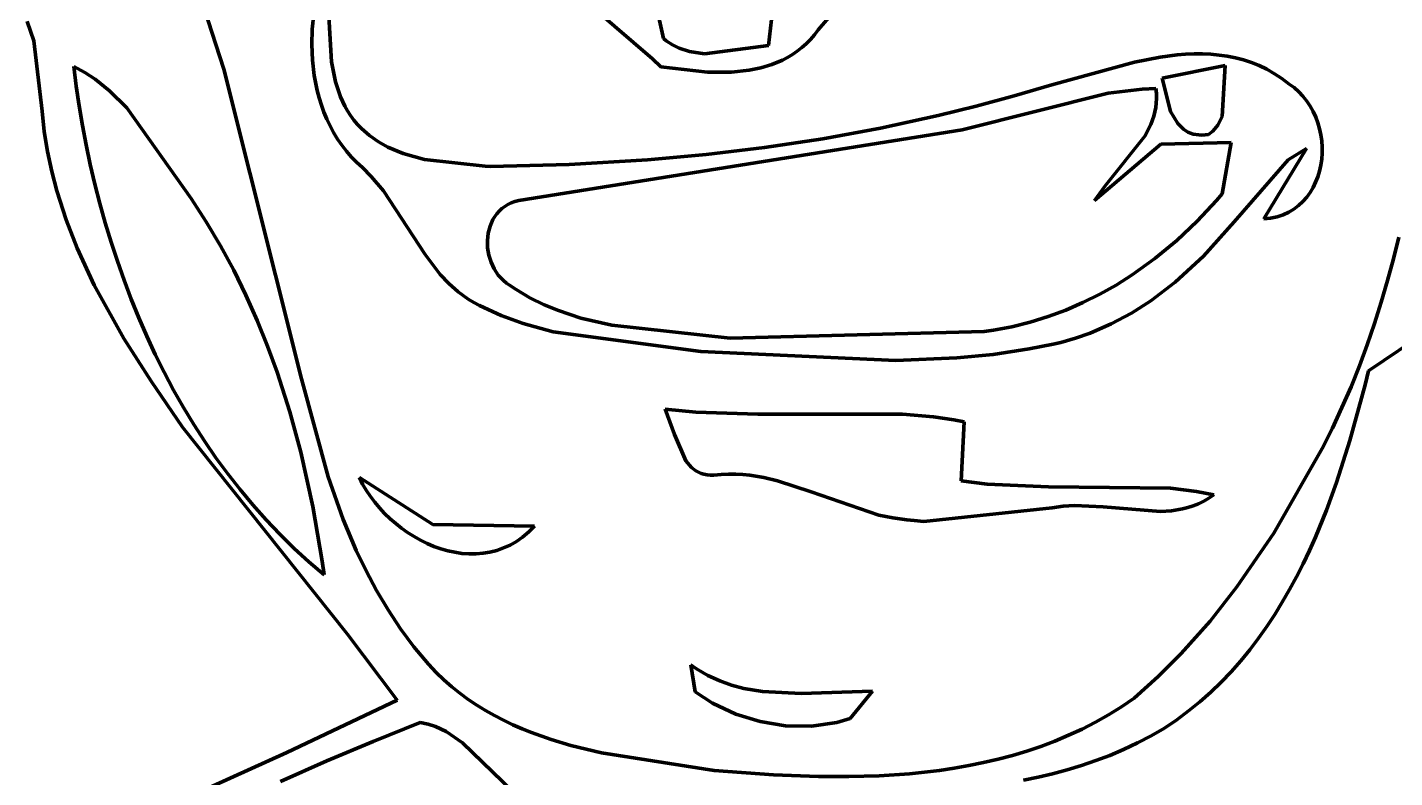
# Model space of a CAD drawing. Header units: millimetres. Extents: x 0 to 9.3, y 0 to 12.
# Drawn here: x 3.89 to 5.24, y 6.952 to 7.693 of the extents above; entities that cross this region are included whole.
import ezdxf

# ---------------------------------------------------------------- set-up
doc = ezdxf.new("R2010")
doc.units = ezdxf.units.MM
for name, color, linetype, lineweight in [('color#1f1f1fff', 7, 'CONTINUOUS', 100), ('color#212121ff', 7, 'CONTINUOUS', 100), ('color#fafafaff', 7, 'CONTINUOUS', 100), ('color#ffffffff', 7, 'CONTINUOUS', 100)]:
    doc.layers.add(name, color=color, linetype=linetype, lineweight=lineweight)

msp = doc.modelspace()

# ---------------------------------------------------------------- linework, layer by layer
at = {"layer": 'color#1f1f1fff'}
for p, q in [((4.2182, 7.2484), (4.2908, 7.2023)), ((4.2214, 7.2421), (4.2182, 7.2484)), ((4.225, 7.2359), (4.2214, 7.2421)), ((4.229, 7.2299), (4.225, 7.2359)), ((4.2333, 7.2241), (4.229, 7.2299)), ((4.238, 7.2185), (4.2333, 7.2241)), ((4.2431, 7.2131), (4.238, 7.2185)), ((4.2484, 7.2079), (4.2431, 7.2131)), ((4.254, 7.203), (4.2484, 7.2079)), ((4.2598, 7.1984), (4.254, 7.203)), ((4.2658, 7.1942), (4.2598, 7.1984)), ((4.2721, 7.1902), (4.2658, 7.1942)), ((4.2908, 7.2023), (4.391, 7.2005)), ((4.3853, 7.1948), (4.3793, 7.1898)), ((4.391, 7.2005), (4.3853, 7.1948)), ((4.2785, 7.1866), (4.2721, 7.1902)), ((4.2851, 7.1834), (4.2785, 7.1866)), ((4.2918, 7.1806), (4.2851, 7.1834)), ((4.2986, 7.1782), (4.2918, 7.1806)), ((4.3669, 7.1819), (4.3604, 7.179)), ((4.3732, 7.1855), (4.3669, 7.1819)), ((4.3793, 7.1898), (4.3732, 7.1855)), ((4.3055, 7.1763), (4.2986, 7.1782)), ((4.3124, 7.1748), (4.3055, 7.1763)), ((4.3193, 7.1737), (4.3124, 7.1748)), ((4.3263, 7.1732), (4.3193, 7.1737)), ((4.3333, 7.1732), (4.3263, 7.1732)), ((4.3402, 7.1738), (4.3333, 7.1732)), ((4.347, 7.1749), (4.3402, 7.1738)), ((4.3537, 7.1766), (4.347, 7.1749)), ((4.3604, 7.179), (4.3537, 7.1766)), ((4.5454, 7.0637), (4.5509, 7.0598)), ((4.5497, 7.0369), (4.5454, 7.0637)), ((4.5509, 7.0598), (4.5565, 7.0564)), ((4.5565, 7.0564), (4.5622, 7.0532)), ((4.5622, 7.0532), (4.5738, 7.0479)), ((4.5738, 7.0479), (4.5856, 7.0437)), ((4.5667, 7.0259), (4.5497, 7.0369)), ((4.5856, 7.0437), (4.5977, 7.0404)), ((4.5977, 7.0404), (4.6162, 7.0373)), ((4.6162, 7.0373), (4.6541, 7.0353)), ((4.6541, 7.0353), (4.7245, 7.0376)), ((4.7245, 7.0376), (4.7026, 7.0107)), ((4.5896, 7.0151), (4.5667, 7.0259)), ((4.6138, 7.0076), (4.5896, 7.0151)), ((4.6389, 7.0036), (4.6138, 7.0076)), ((4.6893, 7.0066), (4.6643, 7.0032)), ((4.7026, 7.0107), (4.6893, 7.0066)), ((4.6643, 7.0032), (4.6389, 7.0036))]:
    msp.add_line(p, q, dxfattribs=at)
at = {"layer": 'color#212121ff'}
for p, q in [((4.4905, 7.8069), (4.5182, 7.6819)), ((4.5075, 7.6618), (4.3506, 7.7968)), ((4.7596, 7.7936), (4.6709, 7.6904)), ((4.1849, 7.7563), (4.1905, 7.6588)), ((4.6221, 7.6748), (4.6315, 7.7592)), ((4.0651, 7.7113), (4.0845, 7.6515)), ((4.1717, 7.6911), (4.1731, 7.7062)), ((3.8967, 7.6795), (3.8904, 7.6986)), ((3.905, 7.6101), (3.8967, 7.6795)), ((4.1713, 7.6758), (4.1717, 7.6911)), ((4.5182, 7.6819), (4.5211, 7.6795)), ((4.5211, 7.6795), (4.5273, 7.6754)), ((4.6634, 7.6809), (4.6593, 7.6766)), ((4.6673, 7.6854), (4.6634, 7.6809)), ((4.6709, 7.6904), (4.6673, 7.6854)), ((4.172, 7.6605), (4.1713, 7.6758)), ((4.5273, 7.6754), (4.5338, 7.6722)), ((4.5338, 7.6722), (4.5441, 7.6689)), ((4.5441, 7.6689), (4.5587, 7.6668)), ((4.5587, 7.6668), (4.6221, 7.6748)), ((4.6457, 7.666), (4.6408, 7.6631)), ((4.6504, 7.6692), (4.6457, 7.666)), ((4.6549, 7.6728), (4.6504, 7.6692)), ((4.6593, 7.6766), (4.6549, 7.6728)), ((5.0084, 7.6635), (5.0253, 7.6656)), ((5.0253, 7.6656), (5.0337, 7.6663)), ((5.0337, 7.6663), (5.042, 7.6666)), ((5.042, 7.6666), (5.0503, 7.6666)), ((5.0503, 7.6666), (5.0586, 7.6663)), ((5.0586, 7.6663), (5.0667, 7.6655)), ((5.0667, 7.6655), (5.0748, 7.6643)), ((3.9362, 7.6542), (3.9387, 7.6348)), ((3.9471, 7.6483), (3.9362, 7.6542)), ((4.1737, 7.6454), (4.172, 7.6605)), ((4.1905, 7.6588), (4.1946, 7.6389)), ((4.5158, 7.6538), (4.5075, 7.6618)), ((4.5618, 7.6485), (4.5158, 7.6538)), ((4.6144, 7.6529), (4.603, 7.6505)), ((4.6253, 7.6562), (4.6144, 7.6529)), ((4.6358, 7.6605), (4.6253, 7.6562)), ((4.6408, 7.6631), (4.6358, 7.6605)), ((4.9016, 7.6361), (4.9831, 7.6586)), ((4.9831, 7.6586), (5.0084, 7.6635)), ((5.0727, 7.6551), (5.0104, 7.6427)), ((5.0696, 7.6049), (5.0727, 7.6551)), ((5.0748, 7.6643), (5.0829, 7.6627)), ((5.0829, 7.6627), (5.0908, 7.6607)), ((5.0908, 7.6607), (5.0986, 7.6581)), ((5.0986, 7.6581), (5.1063, 7.655)), ((5.1063, 7.655), (5.1139, 7.6514)), ((3.9573, 7.6416), (3.9471, 7.6483)), ((3.9715, 7.6303), (3.9573, 7.6416)), ((4.0845, 7.6515), (4.1609, 7.346)), ((4.1766, 7.6305), (4.1737, 7.6454)), ((4.1946, 7.6389), (4.1995, 7.6244)), ((4.5855, 7.6486), (4.5618, 7.6485)), ((4.603, 7.6505), (4.5855, 7.6486)), ((5.0104, 7.6427), (5.0189, 7.6098)), ((5.1139, 7.6514), (5.1213, 7.6471)), ((5.1213, 7.6471), (5.1286, 7.6423)), ((5.1286, 7.6423), (5.1358, 7.6369)), ((3.9387, 7.6348), (3.9416, 7.6155)), ((3.9886, 7.6133), (3.9715, 7.6303)), ((4.1785, 7.6233), (4.1766, 7.6305)), ((4.9572, 7.6279), (4.8132, 7.5918)), ((4.827, 7.6149), (4.8644, 7.6251)), ((4.8644, 7.6251), (4.9016, 7.6361)), ((4.9907, 7.6319), (4.9572, 7.6279)), ((5.0043, 7.6323), (4.9907, 7.6319)), ((5.0048, 7.6275), (5.0043, 7.6323)), ((5.0049, 7.6227), (5.0048, 7.6275)), ((5.1358, 7.6369), (5.1408, 7.6333)), ((5.1408, 7.6333), (5.1454, 7.6292)), ((5.1454, 7.6292), (5.1495, 7.6248)), ((3.9416, 7.6155), (3.9449, 7.5961)), ((4.0521, 7.5239), (3.9886, 7.6133)), ((4.1807, 7.6161), (4.1785, 7.6233)), ((4.1832, 7.6091), (4.1807, 7.6161)), ((4.1995, 7.6244), (4.2038, 7.6151)), ((4.2038, 7.6151), (4.2063, 7.6105)), ((4.7894, 7.6057), (4.827, 7.6149)), ((5.0023, 7.6051), (5.0042, 7.6137)), ((5.0042, 7.6137), (5.0047, 7.6181)), ((5.0047, 7.6181), (5.0049, 7.6227)), ((5.1495, 7.6248), (5.1533, 7.6201)), ((5.1533, 7.6201), (5.1566, 7.6151)), ((5.1566, 7.6151), (5.1596, 7.6098)), ((3.9072, 7.5901), (3.905, 7.6101)), ((4.1861, 7.6022), (4.1832, 7.6091)), ((4.1892, 7.5955), (4.1861, 7.6022)), ((4.2063, 7.6105), (4.2094, 7.6057)), ((4.2094, 7.6057), (4.2128, 7.6012)), ((4.2128, 7.6012), (4.2164, 7.597)), ((4.7326, 7.5933), (4.7894, 7.6057)), ((4.9994, 7.5969), (5.0023, 7.6051)), ((5.0189, 7.6098), (5.026, 7.5978)), ((5.0654, 7.5962), (5.0696, 7.6049)), ((5.1596, 7.6098), (5.1621, 7.6043)), ((5.1621, 7.6043), (5.1642, 7.5986)), ((5.1642, 7.5986), (5.1659, 7.5927)), ((3.9104, 7.5703), (3.9072, 7.5901)), ((3.9449, 7.5961), (3.9485, 7.5767)), ((4.1927, 7.5889), (4.1892, 7.5955)), ((4.1966, 7.5826), (4.1927, 7.5889)), ((4.2164, 7.597), (4.2202, 7.5931)), ((4.2202, 7.5931), (4.2283, 7.586)), ((4.2283, 7.586), (4.2371, 7.5799)), ((4.8132, 7.5918), (4.3757, 7.5219)), ((4.6755, 7.5829), (4.7326, 7.5933)), ((4.9541, 7.5363), (4.9935, 7.5853)), ((4.9935, 7.5853), (4.9994, 7.5969)), ((5.026, 7.5978), (5.0316, 7.5923)), ((5.0316, 7.5923), (5.036, 7.5895)), ((5.036, 7.5895), (5.041, 7.5875)), ((5.041, 7.5875), (5.0466, 7.5866)), ((5.0466, 7.5866), (5.0496, 7.5865)), ((5.0496, 7.5865), (5.0528, 7.5867)), ((5.0528, 7.5867), (5.0562, 7.5872)), ((5.0562, 7.5872), (5.0605, 7.5905)), ((5.0605, 7.5905), (5.0654, 7.5962)), ((5.1659, 7.5927), (5.1671, 7.5868)), ((5.1671, 7.5868), (5.168, 7.5808)), ((3.9485, 7.5767), (3.9526, 7.5574)), ((4.2007, 7.5765), (4.1966, 7.5826)), ((4.2053, 7.5706), (4.2007, 7.5765)), ((4.2371, 7.5799), (4.2464, 7.5747)), ((4.2464, 7.5747), (4.2613, 7.5684)), ((4.5604, 7.5672), (4.618, 7.5742)), ((4.618, 7.5742), (4.6755, 7.5829)), ((5.0093, 7.5776), (4.9438, 7.5219)), ((5.0787, 7.5792), (5.0093, 7.5776)), ((5.0698, 7.5284), (5.0787, 7.5792)), ((5.1107, 7.5038), (5.153, 7.5734)), ((5.153, 7.5734), (5.1349, 7.5621)), ((5.168, 7.5808), (5.1684, 7.5747)), ((5.1684, 7.5747), (5.1684, 7.5687)), ((3.9145, 7.5507), (3.9104, 7.5703)), ((3.9526, 7.5574), (3.9571, 7.5381)), ((4.2102, 7.5649), (4.2053, 7.5706)), ((4.2154, 7.5596), (4.2102, 7.5649)), ((4.2211, 7.5545), (4.2154, 7.5596)), ((4.2613, 7.5684), (4.2824, 7.5624)), ((4.2824, 7.5624), (4.3424, 7.5557)), ((4.4251, 7.5573), (4.5025, 7.5619)), ((4.5025, 7.5619), (4.5604, 7.5672)), ((5.1349, 7.5621), (5.0815, 7.501)), ((5.168, 7.5627), (5.1671, 7.5567)), ((5.1684, 7.5687), (5.168, 7.5627)), ((3.9196, 7.5314), (3.9145, 7.5507)), ((4.2299, 7.5457), (4.2211, 7.5545)), ((4.2419, 7.5314), (4.2299, 7.5457)), ((4.3424, 7.5557), (4.3477, 7.5555)), ((4.3477, 7.5555), (4.4251, 7.5573)), ((5.1642, 7.5453), (5.162, 7.5399)), ((5.1658, 7.5509), (5.1642, 7.5453)), ((5.1671, 7.5567), (5.1658, 7.5509)), ((3.9288, 7.5028), (3.9196, 7.5314)), ((3.9571, 7.5381), (3.962, 7.5189)), ((4.283, 7.4686), (4.2419, 7.5314)), ((4.9438, 7.5219), (4.9541, 7.5363)), ((5.1595, 7.5347), (5.1566, 7.5297)), ((5.162, 7.5399), (5.1595, 7.5347)), ((3.962, 7.5189), (3.9673, 7.4998)), ((4.0671, 7.5009), (4.0521, 7.5239)), ((4.3647, 7.5179), (4.3616, 7.516)), ((4.3681, 7.5195), (4.3647, 7.5179)), ((4.3717, 7.5209), (4.3681, 7.5195)), ((4.3757, 7.5219), (4.3717, 7.5209)), ((5.0452, 7.5015), (5.0641, 7.5218)), ((5.0641, 7.5218), (5.0698, 7.5284)), ((5.1494, 7.5208), (5.1451, 7.5169)), ((5.1532, 7.5251), (5.1494, 7.5208)), ((5.1566, 7.5297), (5.1532, 7.5251)), ((4.3517, 7.5061), (4.3499, 7.5031)), ((4.3538, 7.5089), (4.3517, 7.5061)), ((4.3561, 7.5115), (4.3538, 7.5089)), ((4.3587, 7.5139), (4.3561, 7.5115)), ((4.3616, 7.516), (4.3587, 7.5139)), ((5.1175, 7.5045), (5.1107, 7.5038)), ((5.1239, 7.5059), (5.1175, 7.5045)), ((5.1298, 7.5079), (5.1239, 7.5059)), ((5.1354, 7.5104), (5.1298, 7.5079)), ((5.1405, 7.5134), (5.1354, 7.5104)), ((5.1451, 7.5169), (5.1405, 7.5134)), ((3.9397, 7.4749), (3.9288, 7.5028)), ((3.9673, 7.4998), (3.9731, 7.4808)), ((4.0811, 7.4773), (4.0671, 7.5009)), ((4.3471, 7.4967), (4.3453, 7.4898)), ((4.3499, 7.5031), (4.3471, 7.4967)), ((5.0249, 7.4824), (5.0452, 7.5015)), ((5.0815, 7.501), (5.0513, 7.4671)), ((3.9731, 7.4808), (3.9793, 7.4619)), ((4.0941, 7.4532), (4.0811, 7.4773)), ((4.3453, 7.4898), (4.3445, 7.4826)), ((4.3445, 7.4826), (4.3447, 7.4753)), ((5.0034, 7.4646), (5.0249, 7.4824)), ((5.2388, 7.4643), (5.2442, 7.4859)), ((3.9565, 7.4385), (3.9397, 7.4749)), ((4.298, 7.449), (4.283, 7.4686)), ((4.3447, 7.4753), (4.3459, 7.4681)), ((4.3459, 7.4681), (4.3481, 7.4611)), ((4.9808, 7.4484), (5.0034, 7.4646)), ((5.0513, 7.4671), (5.0233, 7.4414)), ((5.233, 7.4429), (5.2388, 7.4643)), ((3.9793, 7.4619), (3.9859, 7.4432)), ((4.1062, 7.4286), (4.0941, 7.4532)), ((4.3481, 7.4611), (4.3512, 7.4544)), ((4.3512, 7.4544), (4.3553, 7.4483)), ((3.9858, 7.3858), (3.9565, 7.4385)), ((3.9859, 7.4432), (3.9929, 7.4246)), ((4.3064, 7.4401), (4.298, 7.449)), ((4.3156, 7.4319), (4.3064, 7.4401)), ((4.3553, 7.4483), (4.3604, 7.4429)), ((4.3604, 7.4429), (4.3633, 7.4405)), ((4.3633, 7.4405), (4.3664, 7.4384)), ((4.3664, 7.4384), (4.3729, 7.434)), ((4.9489, 7.4294), (4.9651, 7.4385)), ((4.9651, 7.4385), (4.9808, 7.4484)), ((5.0233, 7.4414), (4.9992, 7.423)), ((5.2268, 7.4217), (5.233, 7.4429)), ((3.9929, 7.4246), (4.0004, 7.4062)), ((4.1173, 7.4036), (4.1062, 7.4286)), ((4.3205, 7.4281), (4.3156, 7.4319)), ((4.3257, 7.4246), (4.3205, 7.4281)), ((4.3311, 7.4213), (4.3257, 7.4246)), ((4.3729, 7.434), (4.3864, 7.426)), ((4.3864, 7.426), (4.4004, 7.4191)), ((4.9323, 7.4211), (4.9489, 7.4294)), ((4.9992, 7.423), (4.9801, 7.4108)), ((4.3368, 7.4183), (4.3311, 7.4213)), ((4.358, 7.4085), (4.3368, 7.4183)), ((4.4004, 7.4191), (4.4147, 7.4132)), ((4.4147, 7.4132), (4.4368, 7.4059)), ((4.898, 7.4073), (4.9153, 7.4138)), ((4.9153, 7.4138), (4.9323, 7.4211)), ((4.9801, 7.4108), (4.9602, 7.4001)), ((5.3104, 7.419), (5.2143, 7.3537)), ((5.2201, 7.4005), (5.2268, 7.4217)), ((4.0004, 7.4062), (4.0083, 7.388)), ((4.1276, 7.3782), (4.1173, 7.4036)), ((4.3798, 7.4005), (4.358, 7.4085)), ((4.4095, 7.3922), (4.3798, 7.4005)), ((4.4368, 7.4059), (4.4672, 7.3988)), ((4.4672, 7.3988), (4.584, 7.3862)), ((4.8441, 7.3939), (4.8623, 7.3973)), ((4.8623, 7.3973), (4.8803, 7.4018)), ((4.8803, 7.4018), (4.898, 7.4073)), ((4.9602, 7.4001), (4.9394, 7.3911)), ((5.2129, 7.3796), (5.2201, 7.4005)), ((4.0128, 7.3437), (3.9858, 7.3858)), ((4.0083, 7.388), (4.0167, 7.3701)), ((4.5553, 7.3728), (4.4095, 7.3922)), ((4.584, 7.3862), (4.8348, 7.3926)), ((4.8348, 7.3926), (4.8441, 7.3939)), ((4.9251, 7.3861), (4.9105, 7.3819)), ((4.9394, 7.3911), (4.9251, 7.3861)), ((4.0167, 7.3701), (4.0255, 7.3524)), ((4.137, 7.3525), (4.1276, 7.3782)), ((4.7477, 7.3639), (4.5553, 7.3728)), ((4.8436, 7.3701), (4.8078, 7.3665)), ((4.8793, 7.3755), (4.8436, 7.3701)), ((4.903, 7.3802), (4.8793, 7.3755)), ((4.9105, 7.3819), (4.903, 7.3802)), ((5.2052, 7.3587), (5.2129, 7.3796)), ((4.8078, 7.3665), (4.7477, 7.3639)), ((5.1969, 7.3381), (5.2052, 7.3587)), ((4.0437, 7.2983), (4.0128, 7.3437)), ((4.0255, 7.3524), (4.0348, 7.3349)), ((4.1496, 7.3133), (4.137, 7.3525)), ((4.1609, 7.346), (4.1872, 7.2493)), ((5.2143, 7.3537), (5.2109, 7.3401)), ((4.0348, 7.3349), (4.0446, 7.3177)), ((5.188, 7.3176), (5.1969, 7.3381)), ((5.2109, 7.3401), (5.1958, 7.2849)), ((4.0446, 7.3177), (4.0548, 7.3008)), ((4.5199, 7.3161), (4.5504, 7.3129)), ((4.5291, 7.291), (4.5199, 7.3161)), ((5.1785, 7.2973), (5.188, 7.3176)), ((4.1604, 7.2736), (4.1496, 7.3133)), ((4.5504, 7.3129), (4.6115, 7.3109)), ((4.6115, 7.3109), (4.7542, 7.311)), ((4.7542, 7.311), (4.7847, 7.3083)), ((4.7847, 7.3083), (4.8049, 7.3054)), ((4.8049, 7.3054), (4.8151, 7.3035)), ((4.8151, 7.3035), (4.8122, 7.2453)), ((4.206, 7.0944), (4.0437, 7.2983)), ((4.0548, 7.3008), (4.0655, 7.2842)), ((4.5404, 7.2651), (4.5291, 7.291)), ((5.1684, 7.2772), (5.1785, 7.2973)), ((4.0655, 7.2842), (4.0766, 7.268)), ((5.1207, 7.1936), (5.1684, 7.2772)), ((5.1958, 7.2849), (5.1826, 7.2436)), ((4.0766, 7.268), (4.0882, 7.2521)), ((4.1723, 7.22), (4.1604, 7.2736)), ((4.5459, 7.2585), (4.5404, 7.2651)), ((4.0882, 7.2521), (4.1004, 7.2366)), ((4.1872, 7.2493), (4.2021, 7.2072)), ((4.5503, 7.2551), (4.5459, 7.2585)), ((4.5554, 7.2526), (4.5503, 7.2551)), ((4.5582, 7.2517), (4.5554, 7.2526)), ((4.5613, 7.2511), (4.5582, 7.2517)), ((4.5645, 7.2509), (4.5613, 7.2511)), ((4.568, 7.2509), (4.5645, 7.2509)), ((4.5753, 7.2516), (4.568, 7.2509)), ((4.5825, 7.2519), (4.5753, 7.2516)), ((4.5896, 7.2518), (4.5825, 7.2519)), ((4.5966, 7.2514), (4.5896, 7.2518)), ((4.6036, 7.2507), (4.5966, 7.2514)), ((4.6173, 7.2484), (4.6036, 7.2507)), ((4.6309, 7.2452), (4.6173, 7.2484)), ((4.1004, 7.2366), (4.113, 7.2215)), ((4.6642, 7.2343), (4.6309, 7.2452)), ((4.7309, 7.2115), (4.6642, 7.2343)), ((4.8122, 7.2453), (4.8379, 7.2419)), ((4.8379, 7.2419), (4.8982, 7.2394)), ((4.8982, 7.2394), (5.0188, 7.2379)), ((5.0188, 7.2379), (5.0445, 7.2347)), ((5.0445, 7.2347), (5.0615, 7.2314)), ((5.1826, 7.2436), (5.1727, 7.2163)), ((4.113, 7.2215), (4.1261, 7.2068)), ((4.9128, 7.2203), (4.9018, 7.2186)), ((4.9239, 7.221), (4.9128, 7.2203)), ((4.9523, 7.2195), (4.9239, 7.221)), ((5.0412, 7.2206), (5.0359, 7.2189)), ((5.0464, 7.2227), (5.0412, 7.2206)), ((5.0515, 7.2251), (5.0464, 7.2227)), ((5.0566, 7.2281), (5.0515, 7.2251)), ((5.0615, 7.2314), (5.0566, 7.2281)), ((4.1261, 7.2068), (4.1396, 7.1925)), ((4.1815, 7.1659), (4.1723, 7.22)), ((4.2021, 7.2072), (4.2151, 7.1765)), ((4.7446, 7.2086), (4.7309, 7.2115)), ((4.7586, 7.2067), (4.7446, 7.2086)), ((4.7657, 7.2062), (4.7586, 7.2067)), ((4.9018, 7.2186), (4.7752, 7.2051)), ((5.0088, 7.215), (4.9523, 7.2195)), ((5.0198, 7.2157), (5.0088, 7.215)), ((5.0306, 7.2175), (5.0198, 7.2157)), ((5.0359, 7.2189), (5.0306, 7.2175)), ((5.1727, 7.2163), (5.1617, 7.1896)), ((4.7752, 7.2051), (4.7657, 7.2062)), ((5.0843, 7.1405), (5.1207, 7.1936)), ((4.1396, 7.1925), (4.1537, 7.1786)), ((5.1617, 7.1896), (5.1558, 7.1764)), ((4.1537, 7.1786), (4.1683, 7.1653)), ((4.2151, 7.1765), (4.2247, 7.1564)), ((5.1558, 7.1764), (5.1496, 7.1634)), ((4.1683, 7.1653), (4.1834, 7.1524)), ((4.1834, 7.1524), (4.1815, 7.1659)), ((4.2247, 7.1564), (4.2351, 7.1369)), ((5.1496, 7.1634), (5.1431, 7.1505)), ((5.0578, 7.1068), (5.0843, 7.1405)), ((5.1431, 7.1505), (5.1363, 7.1379)), ((4.2351, 7.1369), (4.2465, 7.1178)), ((5.1363, 7.1379), (5.1291, 7.1255)), ((4.2465, 7.1178), (4.2588, 7.0993)), ((5.1216, 7.1134), (5.1138, 7.1015)), ((5.1291, 7.1255), (5.1216, 7.1134)), ((4.2588, 7.0993), (4.272, 7.0815)), ((5.0294, 7.0749), (5.0578, 7.1068)), ((5.1138, 7.1015), (5.1056, 7.0899)), ((4.2556, 7.0289), (4.206, 7.0944)), ((5.1056, 7.0899), (5.097, 7.0786)), ((4.272, 7.0815), (4.2791, 7.0728)), ((4.2791, 7.0728), (4.2864, 7.0643)), ((5.0067, 7.0522), (5.0294, 7.0749)), ((5.097, 7.0786), (5.088, 7.0676)), ((4.2864, 7.0643), (4.294, 7.056)), ((5.088, 7.0676), (5.0785, 7.0569)), ((4.294, 7.056), (4.3016, 7.0488)), ((4.3016, 7.0488), (4.3093, 7.042)), ((4.9828, 7.0308), (5.0067, 7.0522)), ((5.0687, 7.0466), (5.0584, 7.0367)), ((5.0785, 7.0569), (5.0687, 7.0466)), ((4.3093, 7.042), (4.3173, 7.0356)), ((4.3173, 7.0356), (4.3255, 7.0295)), ((5.0584, 7.0367), (5.0477, 7.0272)), ((4.1464, 6.9771), (4.2556, 7.0289)), ((4.3255, 7.0295), (4.334, 7.0239)), ((4.334, 7.0239), (4.3426, 7.0186)), ((4.3426, 7.0186), (4.3514, 7.0136)), ((4.9577, 7.0144), (4.9704, 7.0223)), ((4.9704, 7.0223), (4.9828, 7.0308)), ((5.0365, 7.0181), (5.0249, 7.0094)), ((5.0477, 7.0272), (5.0365, 7.0181)), ((4.2781, 7.0066), (4.2318, 6.9881)), ((4.2859, 7.0052), (4.2781, 7.0066)), ((4.2934, 7.0029), (4.2859, 7.0052)), ((4.3514, 7.0136), (4.3604, 7.0089)), ((4.3604, 7.0089), (4.3695, 7.0046)), ((4.3695, 7.0046), (4.3788, 7.0005)), ((4.9316, 7.0003), (4.9447, 7.0071)), ((4.9447, 7.0071), (4.9577, 7.0144)), ((5.0249, 7.0094), (5.0127, 7.0012)), ((4.3039, 6.998), (4.2934, 7.0029)), ((4.32, 6.9867), (4.3039, 6.998)), ((4.3788, 7.0005), (4.3882, 6.9968)), ((4.3882, 6.9968), (4.4074, 6.99)), ((4.9046, 6.9884), (4.9182, 6.9941)), ((4.9182, 6.9941), (4.9316, 7.0003)), ((4.9995, 6.9936), (4.9861, 6.9866)), ((5.0127, 7.0012), (4.9995, 6.9936)), ((3.986, 6.9047), (4.1464, 6.9771)), ((4.2318, 6.9881), (4.1859, 6.9688)), ((4.3693, 6.939), (4.32, 6.9867)), ((4.4074, 6.99), (4.427, 6.9842)), ((4.427, 6.9842), (4.457, 6.9769)), ((4.8629, 6.9743), (4.877, 6.9785)), ((4.877, 6.9785), (4.8909, 6.9832)), ((4.8909, 6.9832), (4.9046, 6.9884)), ((4.9725, 6.9802), (4.9588, 6.9743)), ((4.9861, 6.9866), (4.9725, 6.9802)), ((4.1859, 6.9688), (4.1404, 6.9486)), ((4.457, 6.9769), (4.5682, 6.9595)), ((4.8053, 6.9617), (4.8198, 6.9642)), ((4.8198, 6.9642), (4.8343, 6.9672)), ((4.8343, 6.9672), (4.8487, 6.9705)), ((4.8487, 6.9705), (4.8629, 6.9743)), ((4.9309, 6.9643), (4.9167, 6.96)), ((4.9449, 6.9691), (4.9309, 6.9643)), ((4.9588, 6.9743), (4.9449, 6.9691)), ((4.5682, 6.9595), (4.6268, 6.9551)), ((4.6268, 6.9551), (4.6714, 6.9534)), ((4.6714, 6.9534), (4.7013, 6.9533)), ((4.7013, 6.9533), (4.7312, 6.9542)), ((4.7312, 6.9542), (4.761, 6.9562)), ((4.761, 6.9562), (4.7758, 6.9577)), ((4.7758, 6.9577), (4.7906, 6.9595)), ((4.7906, 6.9595), (4.8053, 6.9617)), ((4.888, 6.9528), (4.8735, 6.9499)), ((4.9024, 6.9562), (4.888, 6.9528)), ((4.9167, 6.96), (4.9024, 6.9562))]:
    msp.add_line(p, q, dxfattribs=at)
at = {"layer": 'color#fafafaff'}
for p, q in [((4.8132, 7.5918), (4.9572, 7.6279)), ((4.9572, 7.6279), (4.9907, 7.6319)), ((4.9907, 7.6319), (5.0043, 7.6323)), ((5.0043, 7.6323), (5.0048, 7.6275)), ((5.0048, 7.6275), (5.0049, 7.6227)), ((5.0042, 7.6137), (5.0023, 7.6051)), ((5.0047, 7.6181), (5.0042, 7.6137)), ((5.0049, 7.6227), (5.0047, 7.6181)), ((5.0023, 7.6051), (4.9994, 7.5969)), ((4.3757, 7.5219), (4.8132, 7.5918)), ((4.9935, 7.5853), (4.9541, 7.5363)), ((4.9994, 7.5969), (4.9935, 7.5853)), ((4.9438, 7.5219), (5.0093, 7.5776)), ((5.0093, 7.5776), (5.0787, 7.5792)), ((5.0787, 7.5792), (5.0698, 7.5284)), ((4.9541, 7.5363), (4.9438, 7.5219)), ((4.3616, 7.516), (4.3647, 7.5179)), ((4.3647, 7.5179), (4.3681, 7.5195)), ((4.3681, 7.5195), (4.3717, 7.5209)), ((4.3717, 7.5209), (4.3757, 7.5219)), ((5.0641, 7.5218), (5.0452, 7.5015)), ((5.0698, 7.5284), (5.0641, 7.5218)), ((4.3499, 7.5031), (4.3517, 7.5061)), ((4.3517, 7.5061), (4.3538, 7.5089)), ((4.3538, 7.5089), (4.3561, 7.5115)), ((4.3561, 7.5115), (4.3587, 7.5139)), ((4.3587, 7.5139), (4.3616, 7.516)), ((4.3453, 7.4898), (4.3471, 7.4967)), ((4.3471, 7.4967), (4.3499, 7.5031)), ((5.0452, 7.5015), (5.0249, 7.4824)), ((4.3445, 7.4826), (4.3453, 7.4898)), ((4.3447, 7.4753), (4.3445, 7.4826)), ((5.0249, 7.4824), (5.0034, 7.4646)), ((4.3459, 7.4681), (4.3447, 7.4753)), ((4.3481, 7.4611), (4.3459, 7.4681)), ((5.0034, 7.4646), (4.9808, 7.4484)), ((4.3512, 7.4544), (4.3481, 7.4611)), ((4.3553, 7.4483), (4.3512, 7.4544)), ((4.3604, 7.4429), (4.3553, 7.4483)), ((4.3633, 7.4405), (4.3604, 7.4429)), ((4.3664, 7.4384), (4.3633, 7.4405)), ((4.3729, 7.434), (4.3664, 7.4384)), ((4.9651, 7.4385), (4.9489, 7.4294)), ((4.9808, 7.4484), (4.9651, 7.4385)), ((4.3864, 7.426), (4.3729, 7.434)), ((4.4004, 7.4191), (4.3864, 7.426)), ((4.9489, 7.4294), (4.9323, 7.4211)), ((4.4147, 7.4132), (4.4004, 7.4191)), ((4.4368, 7.4059), (4.4147, 7.4132)), ((4.9153, 7.4138), (4.898, 7.4073)), ((4.9323, 7.4211), (4.9153, 7.4138)), ((4.4672, 7.3988), (4.4368, 7.4059)), ((4.584, 7.3862), (4.4672, 7.3988)), ((4.8623, 7.3973), (4.8441, 7.3939)), ((4.8803, 7.4018), (4.8623, 7.3973)), ((4.898, 7.4073), (4.8803, 7.4018)), ((4.8348, 7.3926), (4.584, 7.3862)), ((4.8441, 7.3939), (4.8348, 7.3926))]:
    msp.add_line(p, q, dxfattribs=at)
at = {"layer": 'color#ffffffff'}
for p, q in [((4.5182, 7.6819), (4.4905, 7.8069)), ((4.3506, 7.7968), (4.5075, 7.6618)), ((4.6709, 7.6904), (4.7596, 7.7936)), ((4.1905, 7.6588), (4.1849, 7.7563)), ((4.6315, 7.7592), (4.6221, 7.6748)), ((4.0845, 7.6515), (4.0651, 7.7113)), ((4.1731, 7.7062), (4.1717, 7.6911)), ((3.8904, 7.6986), (3.8967, 7.6795)), ((3.8967, 7.6795), (3.905, 7.6101)), ((4.1717, 7.6911), (4.1713, 7.6758)), ((4.5211, 7.6795), (4.5182, 7.6819)), ((4.5273, 7.6754), (4.5211, 7.6795)), ((4.6593, 7.6766), (4.6634, 7.6809)), ((4.6634, 7.6809), (4.6673, 7.6854)), ((4.6673, 7.6854), (4.6709, 7.6904)), ((4.1713, 7.6758), (4.172, 7.6605)), ((4.5338, 7.6722), (4.5273, 7.6754)), ((4.5441, 7.6689), (4.5338, 7.6722)), ((4.5587, 7.6668), (4.5441, 7.6689)), ((4.6221, 7.6748), (4.5587, 7.6668)), ((4.6408, 7.6631), (4.6457, 7.666)), ((4.6457, 7.666), (4.6504, 7.6692)), ((4.6504, 7.6692), (4.6549, 7.6728)), ((4.6549, 7.6728), (4.6593, 7.6766)), ((5.0253, 7.6656), (5.0084, 7.6635)), ((5.0337, 7.6663), (5.0253, 7.6656)), ((5.042, 7.6666), (5.0337, 7.6663)), ((5.0503, 7.6666), (5.042, 7.6666)), ((5.0586, 7.6663), (5.0503, 7.6666)), ((5.0667, 7.6655), (5.0586, 7.6663)), ((5.0748, 7.6643), (5.0667, 7.6655)), ((3.9362, 7.6542), (3.9471, 7.6483)), ((3.9387, 7.6348), (3.9362, 7.6542)), ((4.172, 7.6605), (4.1737, 7.6454)), ((4.1946, 7.6389), (4.1905, 7.6588)), ((4.5075, 7.6618), (4.5158, 7.6538)), ((4.5158, 7.6538), (4.5618, 7.6485)), ((4.603, 7.6505), (4.6144, 7.6529)), ((4.6144, 7.6529), (4.6253, 7.6562)), ((4.6253, 7.6562), (4.6358, 7.6605)), ((4.6358, 7.6605), (4.6408, 7.6631)), ((4.9831, 7.6586), (4.9016, 7.6361)), ((5.0084, 7.6635), (4.9831, 7.6586)), ((5.0104, 7.6427), (5.0727, 7.6551)), ((5.0727, 7.6551), (5.0696, 7.6049)), ((5.0829, 7.6627), (5.0748, 7.6643)), ((5.0908, 7.6607), (5.0829, 7.6627)), ((5.0986, 7.6581), (5.0908, 7.6607)), ((5.1063, 7.655), (5.0986, 7.6581)), ((5.1139, 7.6514), (5.1063, 7.655)), ((3.9471, 7.6483), (3.9573, 7.6416)), ((3.9573, 7.6416), (3.9715, 7.6303)), ((4.1609, 7.346), (4.0845, 7.6515)), ((4.1737, 7.6454), (4.1766, 7.6305)), ((4.1995, 7.6244), (4.1946, 7.6389)), ((4.5618, 7.6485), (4.5855, 7.6486)), ((4.5855, 7.6486), (4.603, 7.6505)), ((5.0189, 7.6098), (5.0104, 7.6427)), ((5.1213, 7.6471), (5.1139, 7.6514)), ((5.1286, 7.6423), (5.1213, 7.6471)), ((5.1358, 7.6369), (5.1286, 7.6423)), ((3.9416, 7.6155), (3.9387, 7.6348)), ((3.9715, 7.6303), (3.9886, 7.6133)), ((4.1766, 7.6305), (4.1785, 7.6233)), ((4.8644, 7.6251), (4.827, 7.6149)), ((4.9016, 7.6361), (4.8644, 7.6251)), ((5.1408, 7.6333), (5.1358, 7.6369)), ((5.1454, 7.6292), (5.1408, 7.6333)), ((5.1495, 7.6248), (5.1454, 7.6292)), ((3.9449, 7.5961), (3.9416, 7.6155)), ((3.9886, 7.6133), (4.0521, 7.5239)), ((4.1785, 7.6233), (4.1807, 7.6161)), ((4.1807, 7.6161), (4.1832, 7.6091)), ((4.2038, 7.6151), (4.1995, 7.6244)), ((4.2063, 7.6105), (4.2038, 7.6151)), ((4.827, 7.6149), (4.7894, 7.6057)), ((5.1533, 7.6201), (5.1495, 7.6248)), ((5.1566, 7.6151), (5.1533, 7.6201)), ((5.1596, 7.6098), (5.1566, 7.6151)), ((3.905, 7.6101), (3.9072, 7.5901)), ((4.1832, 7.6091), (4.1861, 7.6022)), ((4.1861, 7.6022), (4.1892, 7.5955)), ((4.2094, 7.6057), (4.2063, 7.6105)), ((4.2128, 7.6012), (4.2094, 7.6057)), ((4.2164, 7.597), (4.2128, 7.6012)), ((4.7894, 7.6057), (4.7326, 7.5933)), ((5.026, 7.5978), (5.0189, 7.6098)), ((5.0696, 7.6049), (5.0654, 7.5962)), ((5.1621, 7.6043), (5.1596, 7.6098)), ((5.1642, 7.5986), (5.1621, 7.6043)), ((5.1659, 7.5927), (5.1642, 7.5986)), ((3.9072, 7.5901), (3.9104, 7.5703)), ((3.9485, 7.5767), (3.9449, 7.5961)), ((4.1892, 7.5955), (4.1927, 7.5889)), ((4.1927, 7.5889), (4.1966, 7.5826)), ((4.2202, 7.5931), (4.2164, 7.597)), ((4.2283, 7.586), (4.2202, 7.5931)), ((4.2371, 7.5799), (4.2283, 7.586)), ((4.7326, 7.5933), (4.6755, 7.5829)), ((5.0316, 7.5923), (5.026, 7.5978)), ((5.036, 7.5895), (5.0316, 7.5923)), ((5.041, 7.5875), (5.036, 7.5895)), ((5.0466, 7.5866), (5.041, 7.5875)), ((5.0496, 7.5865), (5.0466, 7.5866)), ((5.0528, 7.5867), (5.0496, 7.5865)), ((5.0562, 7.5872), (5.0528, 7.5867)), ((5.0605, 7.5905), (5.0562, 7.5872)), ((5.0654, 7.5962), (5.0605, 7.5905)), ((5.1671, 7.5868), (5.1659, 7.5927)), ((5.168, 7.5808), (5.1671, 7.5868)), ((3.9526, 7.5574), (3.9485, 7.5767)), ((4.1966, 7.5826), (4.2007, 7.5765)), ((4.2007, 7.5765), (4.2053, 7.5706)), ((4.2464, 7.5747), (4.2371, 7.5799)), ((4.2613, 7.5684), (4.2464, 7.5747)), ((4.618, 7.5742), (4.5604, 7.5672)), ((4.6755, 7.5829), (4.618, 7.5742)), ((5.153, 7.5734), (5.1107, 7.5038)), ((5.1349, 7.5621), (5.153, 7.5734)), ((5.1684, 7.5747), (5.168, 7.5808)), ((5.1684, 7.5687), (5.1684, 7.5747)), ((3.9104, 7.5703), (3.9145, 7.5507)), ((3.9571, 7.5381), (3.9526, 7.5574)), ((4.2053, 7.5706), (4.2102, 7.5649)), ((4.2102, 7.5649), (4.2154, 7.5596)), ((4.2154, 7.5596), (4.2211, 7.5545)), ((4.2824, 7.5624), (4.2613, 7.5684)), ((4.3424, 7.5557), (4.2824, 7.5624)), ((4.5025, 7.5619), (4.4251, 7.5573)), ((4.5604, 7.5672), (4.5025, 7.5619)), ((5.0815, 7.501), (5.1349, 7.5621)), ((5.1671, 7.5567), (5.168, 7.5627)), ((5.168, 7.5627), (5.1684, 7.5687)), ((3.9145, 7.5507), (3.9196, 7.5314)), ((4.2211, 7.5545), (4.2299, 7.5457)), ((4.2299, 7.5457), (4.2419, 7.5314)), ((4.3477, 7.5555), (4.3424, 7.5557)), ((4.4251, 7.5573), (4.3477, 7.5555)), ((5.162, 7.5399), (5.1642, 7.5453)), ((5.1642, 7.5453), (5.1658, 7.5509)), ((5.1658, 7.5509), (5.1671, 7.5567)), ((3.9196, 7.5314), (3.9288, 7.5028)), ((3.962, 7.5189), (3.9571, 7.5381)), ((4.2419, 7.5314), (4.283, 7.4686)), ((5.1566, 7.5297), (5.1595, 7.5347)), ((5.1595, 7.5347), (5.162, 7.5399)), ((3.9673, 7.4998), (3.962, 7.5189)), ((4.0521, 7.5239), (4.0671, 7.5009)), ((5.1451, 7.5169), (5.1494, 7.5208)), ((5.1494, 7.5208), (5.1532, 7.5251)), ((5.1532, 7.5251), (5.1566, 7.5297)), ((5.1107, 7.5038), (5.1175, 7.5045)), ((5.1175, 7.5045), (5.1239, 7.5059)), ((5.1239, 7.5059), (5.1298, 7.5079)), ((5.1298, 7.5079), (5.1354, 7.5104)), ((5.1354, 7.5104), (5.1405, 7.5134)), ((5.1405, 7.5134), (5.1451, 7.5169)), ((3.9288, 7.5028), (3.9397, 7.4749)), ((3.9731, 7.4808), (3.9673, 7.4998)), ((4.0671, 7.5009), (4.0811, 7.4773)), ((5.0513, 7.4671), (5.0815, 7.501)), ((3.9793, 7.4619), (3.9731, 7.4808)), ((4.0811, 7.4773), (4.0941, 7.4532)), ((5.2442, 7.4859), (5.2388, 7.4643)), ((3.9397, 7.4749), (3.9565, 7.4385)), ((4.283, 7.4686), (4.298, 7.449)), ((5.0233, 7.4414), (5.0513, 7.4671)), ((5.2388, 7.4643), (5.233, 7.4429)), ((3.9859, 7.4432), (3.9793, 7.4619)), ((4.0941, 7.4532), (4.1062, 7.4286)), ((3.9565, 7.4385), (3.9858, 7.3858)), ((3.9929, 7.4246), (3.9859, 7.4432)), ((4.298, 7.449), (4.3064, 7.4401)), ((4.3064, 7.4401), (4.3156, 7.4319)), ((4.9992, 7.423), (5.0233, 7.4414)), ((5.233, 7.4429), (5.2268, 7.4217)), ((4.0004, 7.4062), (3.9929, 7.4246)), ((4.1062, 7.4286), (4.1173, 7.4036)), ((4.3156, 7.4319), (4.3205, 7.4281)), ((4.3205, 7.4281), (4.3257, 7.4246)), ((4.3257, 7.4246), (4.3311, 7.4213)), ((4.9801, 7.4108), (4.9992, 7.423)), ((4.3311, 7.4213), (4.3368, 7.4183)), ((4.3368, 7.4183), (4.358, 7.4085)), ((4.9602, 7.4001), (4.9801, 7.4108)), ((5.2143, 7.3537), (5.3104, 7.419)), ((5.2268, 7.4217), (5.2201, 7.4005)), ((4.0083, 7.388), (4.0004, 7.4062)), ((4.1173, 7.4036), (4.1276, 7.3782)), ((4.358, 7.4085), (4.3798, 7.4005)), ((4.3798, 7.4005), (4.4095, 7.3922)), ((4.9394, 7.3911), (4.9602, 7.4001)), ((5.2201, 7.4005), (5.2129, 7.3796)), ((3.9858, 7.3858), (4.0128, 7.3437)), ((4.0167, 7.3701), (4.0083, 7.388)), ((4.4095, 7.3922), (4.5553, 7.3728)), ((4.9105, 7.3819), (4.9251, 7.3861)), ((4.9251, 7.3861), (4.9394, 7.3911)), ((4.0255, 7.3524), (4.0167, 7.3701)), ((4.1276, 7.3782), (4.137, 7.3525)), ((4.5553, 7.3728), (4.7477, 7.3639)), ((4.8078, 7.3665), (4.8436, 7.3701)), ((4.8436, 7.3701), (4.8793, 7.3755)), ((4.8793, 7.3755), (4.903, 7.3802)), ((4.903, 7.3802), (4.9105, 7.3819)), ((5.2129, 7.3796), (5.2052, 7.3587)), ((4.7477, 7.3639), (4.8078, 7.3665)), ((5.2052, 7.3587), (5.1969, 7.3381)), ((4.0128, 7.3437), (4.0437, 7.2983)), ((4.0348, 7.3349), (4.0255, 7.3524)), ((4.137, 7.3525), (4.1496, 7.3133)), ((4.1872, 7.2493), (4.1609, 7.346)), ((5.2109, 7.3401), (5.2143, 7.3537)), ((4.0446, 7.3177), (4.0348, 7.3349)), ((5.1969, 7.3381), (5.188, 7.3176)), ((5.1958, 7.2849), (5.2109, 7.3401)), ((4.0548, 7.3008), (4.0446, 7.3177)), ((4.5199, 7.3161), (4.5291, 7.291)), ((4.5504, 7.3129), (4.5199, 7.3161)), ((5.188, 7.3176), (5.1785, 7.2973)), ((4.1496, 7.3133), (4.1604, 7.2736)), ((4.6115, 7.3109), (4.5504, 7.3129)), ((4.7542, 7.311), (4.6115, 7.3109)), ((4.7847, 7.3083), (4.7542, 7.311)), ((4.8049, 7.3054), (4.7847, 7.3083)), ((4.8151, 7.3035), (4.8049, 7.3054)), ((4.8122, 7.2453), (4.8151, 7.3035)), ((4.0437, 7.2983), (4.206, 7.0944)), ((4.0655, 7.2842), (4.0548, 7.3008)), ((4.5291, 7.291), (4.5404, 7.2651)), ((5.1785, 7.2973), (5.1684, 7.2772)), ((4.0766, 7.268), (4.0655, 7.2842)), ((5.1684, 7.2772), (5.1207, 7.1936)), ((5.1826, 7.2436), (5.1958, 7.2849)), ((4.0882, 7.2521), (4.0766, 7.268)), ((4.1604, 7.2736), (4.1723, 7.22)), ((4.5404, 7.2651), (4.5459, 7.2585)), ((4.1004, 7.2366), (4.0882, 7.2521)), ((4.2021, 7.2072), (4.1872, 7.2493)), ((4.2182, 7.2484), (4.2214, 7.2421)), ((4.2908, 7.2023), (4.2182, 7.2484)), ((4.5459, 7.2585), (4.5503, 7.2551)), ((4.5503, 7.2551), (4.5554, 7.2526)), ((4.5554, 7.2526), (4.5582, 7.2517)), ((4.5582, 7.2517), (4.5613, 7.2511)), ((4.5613, 7.2511), (4.5645, 7.2509)), ((4.5645, 7.2509), (4.568, 7.2509)), ((4.568, 7.2509), (4.5753, 7.2516)), ((4.5753, 7.2516), (4.5825, 7.2519)), ((4.5825, 7.2519), (4.5896, 7.2518)), ((4.5896, 7.2518), (4.5966, 7.2514)), ((4.5966, 7.2514), (4.6036, 7.2507)), ((4.6036, 7.2507), (4.6173, 7.2484)), ((4.6173, 7.2484), (4.6309, 7.2452)), ((4.113, 7.2215), (4.1004, 7.2366)), ((4.2214, 7.2421), (4.225, 7.2359)), ((4.225, 7.2359), (4.229, 7.2299)), ((4.6309, 7.2452), (4.6642, 7.2343)), ((4.6642, 7.2343), (4.7309, 7.2115)), ((4.8379, 7.2419), (4.8122, 7.2453)), ((4.8982, 7.2394), (4.8379, 7.2419)), ((5.0188, 7.2379), (4.8982, 7.2394)), ((5.0445, 7.2347), (5.0188, 7.2379)), ((5.0615, 7.2314), (5.0445, 7.2347)), ((5.1727, 7.2163), (5.1826, 7.2436)), ((4.1261, 7.2068), (4.113, 7.2215)), ((4.229, 7.2299), (4.2333, 7.2241)), ((4.2333, 7.2241), (4.238, 7.2185)), ((4.9018, 7.2186), (4.9128, 7.2203)), ((4.9128, 7.2203), (4.9239, 7.221)), ((4.9239, 7.221), (4.9523, 7.2195)), ((5.0359, 7.2189), (5.0412, 7.2206)), ((5.0412, 7.2206), (5.0464, 7.2227)), ((5.0464, 7.2227), (5.0515, 7.2251)), ((5.0515, 7.2251), (5.0566, 7.2281)), ((5.0566, 7.2281), (5.0615, 7.2314)), ((4.1396, 7.1925), (4.1261, 7.2068)), ((4.1723, 7.22), (4.1815, 7.1659)), ((4.2151, 7.1765), (4.2021, 7.2072)), ((4.238, 7.2185), (4.2431, 7.2131)), ((4.2431, 7.2131), (4.2484, 7.2079)), ((4.2484, 7.2079), (4.254, 7.203)), ((4.7309, 7.2115), (4.7446, 7.2086)), ((4.7446, 7.2086), (4.7586, 7.2067)), ((4.7586, 7.2067), (4.7657, 7.2062)), ((4.7752, 7.2051), (4.9018, 7.2186)), ((4.9523, 7.2195), (5.0088, 7.215)), ((5.0088, 7.215), (5.0198, 7.2157)), ((5.0198, 7.2157), (5.0306, 7.2175)), ((5.0306, 7.2175), (5.0359, 7.2189)), ((5.1617, 7.1896), (5.1727, 7.2163)), ((4.254, 7.203), (4.2598, 7.1984)), ((4.2598, 7.1984), (4.2658, 7.1942)), ((4.2658, 7.1942), (4.2721, 7.1902)), ((4.391, 7.2005), (4.2908, 7.2023)), ((4.3793, 7.1898), (4.3853, 7.1948)), ((4.3853, 7.1948), (4.391, 7.2005)), ((4.7657, 7.2062), (4.7752, 7.2051)), ((5.1207, 7.1936), (5.0843, 7.1405)), ((4.1537, 7.1786), (4.1396, 7.1925)), ((4.2721, 7.1902), (4.2785, 7.1866)), ((4.2785, 7.1866), (4.2851, 7.1834)), ((4.2851, 7.1834), (4.2918, 7.1806)), ((4.2918, 7.1806), (4.2986, 7.1782)), ((4.3604, 7.179), (4.3669, 7.1819)), ((4.3669, 7.1819), (4.3732, 7.1855)), ((4.3732, 7.1855), (4.3793, 7.1898)), ((5.1558, 7.1764), (5.1617, 7.1896)), ((4.1683, 7.1653), (4.1537, 7.1786)), ((4.2247, 7.1564), (4.2151, 7.1765)), ((4.2986, 7.1782), (4.3055, 7.1763)), ((4.3055, 7.1763), (4.3124, 7.1748)), ((4.3124, 7.1748), (4.3193, 7.1737)), ((4.3193, 7.1737), (4.3263, 7.1732)), ((4.3263, 7.1732), (4.3333, 7.1732)), ((4.3333, 7.1732), (4.3402, 7.1738)), ((4.3402, 7.1738), (4.347, 7.1749)), ((4.347, 7.1749), (4.3537, 7.1766)), ((4.3537, 7.1766), (4.3604, 7.179)), ((5.1496, 7.1634), (5.1558, 7.1764)), ((4.1834, 7.1524), (4.1683, 7.1653)), ((4.1815, 7.1659), (4.1834, 7.1524)), ((4.2351, 7.1369), (4.2247, 7.1564)), ((5.1431, 7.1505), (5.1496, 7.1634)), ((5.0843, 7.1405), (5.0578, 7.1068)), ((5.1363, 7.1379), (5.1431, 7.1505)), ((4.2465, 7.1178), (4.2351, 7.1369)), ((5.1291, 7.1255), (5.1363, 7.1379)), ((4.2588, 7.0993), (4.2465, 7.1178)), ((5.1138, 7.1015), (5.1216, 7.1134)), ((5.1216, 7.1134), (5.1291, 7.1255)), ((4.272, 7.0815), (4.2588, 7.0993)), ((5.0578, 7.1068), (5.0294, 7.0749)), ((5.1056, 7.0899), (5.1138, 7.1015)), ((4.206, 7.0944), (4.2556, 7.0289)), ((5.097, 7.0786), (5.1056, 7.0899)), ((4.2791, 7.0728), (4.272, 7.0815)), ((4.2864, 7.0643), (4.2791, 7.0728)), ((5.0294, 7.0749), (5.0067, 7.0522)), ((5.088, 7.0676), (5.097, 7.0786)), ((4.294, 7.056), (4.2864, 7.0643)), ((4.5454, 7.0637), (4.5497, 7.0369)), ((4.5509, 7.0598), (4.5454, 7.0637)), ((4.5565, 7.0564), (4.5509, 7.0598)), ((5.0785, 7.0569), (5.088, 7.0676)), ((4.3016, 7.0488), (4.294, 7.056)), ((4.3093, 7.042), (4.3016, 7.0488)), ((4.5622, 7.0532), (4.5565, 7.0564)), ((4.5738, 7.0479), (4.5622, 7.0532)), ((4.5856, 7.0437), (4.5738, 7.0479)), ((5.0067, 7.0522), (4.9828, 7.0308)), ((5.0584, 7.0367), (5.0687, 7.0466)), ((5.0687, 7.0466), (5.0785, 7.0569)), ((4.3173, 7.0356), (4.3093, 7.042)), ((4.3255, 7.0295), (4.3173, 7.0356)), ((4.5497, 7.0369), (4.5667, 7.0259)), ((4.5977, 7.0404), (4.5856, 7.0437)), ((4.6162, 7.0373), (4.5977, 7.0404)), ((4.6541, 7.0353), (4.6162, 7.0373)), ((4.7245, 7.0376), (4.6541, 7.0353)), ((4.7026, 7.0107), (4.7245, 7.0376)), ((5.0477, 7.0272), (5.0584, 7.0367)), ((4.2556, 7.0289), (4.1464, 6.9771)), ((4.334, 7.0239), (4.3255, 7.0295)), ((4.3426, 7.0186), (4.334, 7.0239)), ((4.3514, 7.0136), (4.3426, 7.0186)), ((4.5667, 7.0259), (4.5896, 7.0151)), ((4.9704, 7.0223), (4.9577, 7.0144)), ((4.9828, 7.0308), (4.9704, 7.0223)), ((5.0249, 7.0094), (5.0365, 7.0181)), ((5.0365, 7.0181), (5.0477, 7.0272)), ((4.2318, 6.9881), (4.2781, 7.0066)), ((4.2781, 7.0066), (4.2859, 7.0052)), ((4.2859, 7.0052), (4.2934, 7.0029)), ((4.3604, 7.0089), (4.3514, 7.0136)), ((4.3695, 7.0046), (4.3604, 7.0089)), ((4.3788, 7.0005), (4.3695, 7.0046)), ((4.5896, 7.0151), (4.6138, 7.0076)), ((4.6138, 7.0076), (4.6389, 7.0036)), ((4.6643, 7.0032), (4.6893, 7.0066)), ((4.6893, 7.0066), (4.7026, 7.0107)), ((4.9447, 7.0071), (4.9316, 7.0003)), ((4.9577, 7.0144), (4.9447, 7.0071)), ((5.0127, 7.0012), (5.0249, 7.0094)), ((4.2934, 7.0029), (4.3039, 6.998)), ((4.3039, 6.998), (4.32, 6.9867)), ((4.3882, 6.9968), (4.3788, 7.0005)), ((4.4074, 6.99), (4.3882, 6.9968)), ((4.6389, 7.0036), (4.6643, 7.0032)), ((4.9182, 6.9941), (4.9046, 6.9884)), ((4.9316, 7.0003), (4.9182, 6.9941)), ((4.9861, 6.9866), (4.9995, 6.9936)), ((4.9995, 6.9936), (5.0127, 7.0012)), ((4.1464, 6.9771), (3.986, 6.9047)), ((4.1859, 6.9688), (4.2318, 6.9881)), ((4.32, 6.9867), (4.3693, 6.939)), ((4.427, 6.9842), (4.4074, 6.99)), ((4.457, 6.9769), (4.427, 6.9842)), ((4.877, 6.9785), (4.8629, 6.9743)), ((4.8909, 6.9832), (4.877, 6.9785)), ((4.9046, 6.9884), (4.8909, 6.9832)), ((4.9588, 6.9743), (4.9725, 6.9802)), ((4.9725, 6.9802), (4.9861, 6.9866)), ((4.1404, 6.9486), (4.1859, 6.9688)), ((4.5682, 6.9595), (4.457, 6.9769)), ((4.8198, 6.9642), (4.8053, 6.9617)), ((4.8343, 6.9672), (4.8198, 6.9642)), ((4.8487, 6.9705), (4.8343, 6.9672)), ((4.8629, 6.9743), (4.8487, 6.9705)), ((4.9167, 6.96), (4.9309, 6.9643)), ((4.9309, 6.9643), (4.9449, 6.9691)), ((4.9449, 6.9691), (4.9588, 6.9743)), ((4.6268, 6.9551), (4.5682, 6.9595)), ((4.6714, 6.9534), (4.6268, 6.9551)), ((4.7013, 6.9533), (4.6714, 6.9534)), ((4.7312, 6.9542), (4.7013, 6.9533)), ((4.761, 6.9562), (4.7312, 6.9542)), ((4.7758, 6.9577), (4.761, 6.9562)), ((4.7906, 6.9595), (4.7758, 6.9577)), ((4.8053, 6.9617), (4.7906, 6.9595)), ((4.8735, 6.9499), (4.888, 6.9528)), ((4.888, 6.9528), (4.9024, 6.9562)), ((4.9024, 6.9562), (4.9167, 6.96))]:
    msp.add_line(p, q, dxfattribs=at)

doc.saveas('drawing.dxf')
